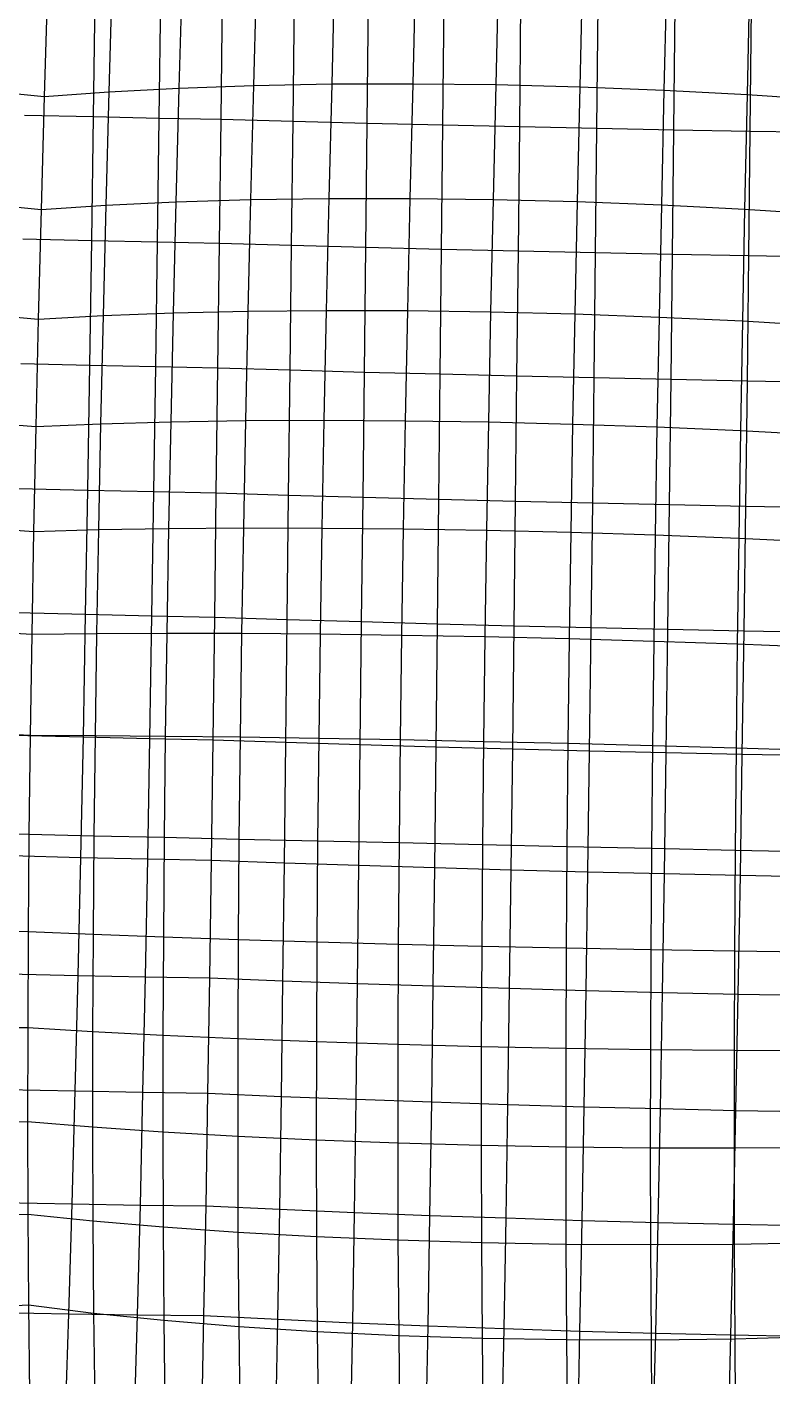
# Model space of a CAD drawing. Extents: x -429 to 429, y -1 to 209.
# Drawn here: x -78.02 to -57.62, y 36.81 to 73.77 of the extents above; entities that cross this region are included whole.
import ezdxf

# ---------------------------------------------------------------- set-up
doc = ezdxf.new("R2010")
doc.units = 0

msp = doc.modelspace()

# ---------------------------------------------------------------- linework, layer by layer
at = {"layer": 'default', "color": 5, "linetype": 'CONTINUOUS'}
for p, q in [((-69.593, 75.411, -20.456), (-69.678, 72.206, -20.901)), ((-67.375, 75.422, -21.08), (-67.457, 72.212, -21.526)), ((-65.104, 75.398, -21.468), (-65.184, 72.186, -21.914)), ((-77.459, 75.026, -15.786), (-77.55, 71.857, -16.224)), ((-77.459, 75.026, -15.786), (-77.55, 71.857, -16.224)), ((-75.689, 75.172, -17.256), (-75.779, 71.991, -17.696)), ((-73.774, 75.285, -18.534), (-73.862, 72.094, -18.976)), ((-71.734, 75.365, -19.604), (-71.821, 72.166, -20.048)), ((-62.806, 75.339, -21.617), (-62.883, 72.127, -22.063)), ((-60.506, 75.246, -21.524), (-60.581, 72.036, -21.971)), ((-58.231, 75.121, -21.191), (-58.302, 71.914, -21.637)), ((-79.633, 72.076, -17.142), (-77.55, 71.857, -16.224)), ((-75.779, 71.991, -17.696), (-73.862, 72.094, -18.976)), ((-73.862, 72.094, -18.976), (-73.944, 68.978, -19.376)), ((-73.862, 72.094, -18.976), (-71.821, 72.166, -20.048)), ((-71.821, 72.166, -20.048), (-71.901, 69.039, -20.45)), ((-71.821, 72.166, -20.048), (-69.678, 72.206, -20.901)), ((-69.678, 72.206, -20.901), (-69.756, 69.07, -21.305)), ((-69.678, 72.206, -20.901), (-67.457, 72.212, -21.526)), ((-67.457, 72.212, -21.526), (-67.534, 69.071, -21.93)), ((-67.457, 72.212, -21.526), (-65.184, 72.186, -21.914)), ((-65.184, 72.186, -21.914), (-65.258, 69.042, -22.32)), ((-65.184, 72.186, -21.914), (-62.883, 72.127, -22.063)), ((-62.883, 72.127, -22.063), (-62.955, 68.983, -22.469)), ((-62.883, 72.127, -22.063), (-60.581, 72.036, -21.971)), ((-77.55, 71.857, -16.224), (-77.636, 68.769, -16.619)), ((-77.55, 71.857, -16.224), (-77.636, 68.769, -16.619)), ((-77.55, 71.857, -16.224), (-75.779, 71.991, -17.696)), ((-75.779, 71.991, -17.696), (-75.863, 68.887, -18.094)), ((-60.581, 72.036, -21.971), (-60.65, 68.895, -22.376)), ((-60.581, 72.036, -21.971), (-58.302, 71.914, -21.637)), ((-58.302, 71.914, -21.637), (-58.369, 68.779, -22.042)), ((-58.302, 71.914, -21.637), (-56.073, 71.762, -21.067)), ((-79.721, 68.976, -17.539), (-77.636, 68.769, -16.619)), ((-77.636, 68.769, -16.619), (-77.713, 65.759, -16.964)), ((-77.636, 68.769, -16.619), (-77.713, 65.759, -16.964)), ((-77.636, 68.769, -16.619), (-75.863, 68.887, -18.094)), ((-75.863, 68.887, -18.094), (-75.939, 65.858, -18.442)), ((-75.863, 68.887, -18.094), (-73.944, 68.978, -19.376)), ((-73.944, 68.978, -19.376), (-74.019, 65.932, -19.726)), ((-73.944, 68.978, -19.376), (-71.901, 69.039, -20.45)), ((-71.901, 69.039, -20.45), (-71.975, 65.98, -20.802)), ((-71.901, 69.039, -20.45), (-69.756, 69.07, -21.305)), ((-69.756, 69.07, -21.305), (-69.828, 66.001, -21.659)), ((-69.756, 69.07, -21.305), (-67.534, 69.071, -21.93)), ((-67.534, 69.071, -21.93), (-67.604, 65.995, -22.285)), ((-67.534, 69.071, -21.93), (-65.258, 69.042, -22.32)), ((-65.258, 69.042, -22.32), (-65.326, 65.963, -22.675)), ((-65.258, 69.042, -22.32), (-62.955, 68.983, -22.469)), ((-62.955, 68.983, -22.469), (-63.021, 65.905, -22.825)), ((-62.955, 68.983, -22.469), (-60.65, 68.895, -22.376)), ((-60.65, 68.895, -22.376), (-60.713, 65.821, -22.731)), ((-60.65, 68.895, -22.376), (-58.369, 68.779, -22.042)), ((-58.369, 68.779, -22.042), (-58.429, 65.712, -22.396)), ((-58.369, 68.779, -22.042), (-56.137, 68.635, -21.47)), ((-79.802, 65.95, -17.886), (-77.713, 65.759, -16.964)), ((-77.713, 65.759, -16.964), (-75.939, 65.858, -18.442)), ((-75.939, 65.858, -18.442), (-76.007, 62.898, -18.733)), ((-75.939, 65.858, -18.442), (-74.019, 65.932, -19.726)), ((-74.019, 65.932, -19.726), (-74.086, 62.952, -20.02)), ((-74.019, 65.932, -19.726), (-71.975, 65.98, -20.802)), ((-71.975, 65.98, -20.802), (-72.04, 62.984, -21.098)), ((-71.975, 65.98, -20.802), (-69.828, 66.001, -21.659)), ((-69.828, 66.001, -21.659), (-69.892, 62.993, -21.956)), ((-69.828, 66.001, -21.659), (-67.604, 65.995, -22.285)), ((-67.604, 65.995, -22.285), (-67.666, 62.98, -22.584)), ((-67.604, 65.995, -22.285), (-65.326, 65.963, -22.675)), ((-65.326, 65.963, -22.675), (-65.387, 62.945, -22.974)), ((-65.326, 65.963, -22.675), (-63.021, 65.905, -22.825)), ((-63.021, 65.905, -22.825), (-63.079, 62.887, -23.124)), ((-63.021, 65.905, -22.825), (-60.713, 65.821, -22.731)), ((-60.713, 65.821, -22.731), (-60.77, 62.808, -23.03)), ((-60.713, 65.821, -22.731), (-58.429, 65.712, -22.396)), ((-77.713, 65.759, -16.964), (-77.782, 62.822, -17.252)), ((-77.713, 65.759, -16.964), (-77.782, 62.822, -17.252)), ((-58.429, 65.712, -22.396), (-58.483, 62.708, -22.694)), ((-58.429, 65.712, -22.396), (-56.195, 65.579, -21.823)), ((-79.874, 62.992, -18.177), (-77.782, 62.822, -17.252)), ((-77.782, 62.822, -17.252), (-77.842, 59.948, -17.481)), ((-77.782, 62.822, -17.252), (-77.842, 59.948, -17.481)), ((-77.782, 62.822, -17.252), (-76.007, 62.898, -18.733)), ((-76.007, 62.898, -18.733), (-76.067, 59.998, -18.964)), ((-76.007, 62.898, -18.733), (-74.086, 62.952, -20.02)), ((-74.086, 62.952, -20.02), (-74.144, 60.03, -20.253)), ((-74.086, 62.952, -20.02), (-72.04, 62.984, -21.098)), ((-72.04, 62.984, -21.098), (-72.097, 60.045, -21.334)), ((-72.04, 62.984, -21.098), (-69.892, 62.993, -21.956)), ((-69.892, 62.993, -21.956), (-69.948, 60.041, -22.193)), ((-69.892, 62.993, -21.956), (-67.666, 62.98, -22.584)), ((-67.666, 62.98, -22.584), (-67.72, 60.02, -22.821)), ((-67.666, 62.98, -22.584), (-65.387, 62.945, -22.974)), ((-65.387, 62.945, -22.974), (-65.439, 59.981, -23.212)), ((-65.387, 62.945, -22.974), (-63.079, 62.887, -23.124)), ((-63.079, 62.887, -23.124), (-63.13, 59.924, -23.362)), ((-63.079, 62.887, -23.124), (-60.77, 62.808, -23.03)), ((-60.77, 62.808, -23.03), (-60.819, 59.851, -23.267)), ((-60.77, 62.808, -23.03), (-58.483, 62.708, -22.694)), ((-58.483, 62.708, -22.694), (-58.531, 59.762, -22.93)), ((-58.483, 62.708, -22.694), (-56.246, 62.589, -22.119)), ((-79.937, 60.095, -18.408), (-77.842, 59.948, -17.481)), ((-77.842, 59.948, -17.481), (-77.893, 57.132, -17.647)), ((-77.842, 59.948, -17.481), (-77.893, 57.132, -17.647)), ((-77.842, 59.948, -17.481), (-76.067, 59.998, -18.964)), ((-76.067, 59.998, -18.964), (-76.117, 57.153, -19.132)), ((-76.067, 59.998, -18.964), (-74.144, 60.03, -20.253)), ((-74.144, 60.03, -20.253), (-74.194, 57.162, -20.423)), ((-74.144, 60.03, -20.253), (-72.097, 60.045, -21.334)), ((-72.097, 60.045, -21.334), (-72.146, 57.157, -21.505)), ((-72.097, 60.045, -21.334), (-69.948, 60.041, -22.193)), ((-69.948, 60.041, -22.193), (-69.995, 57.139, -22.365)), ((-69.948, 60.041, -22.193), (-67.72, 60.02, -22.821)), ((-67.72, 60.02, -22.821), (-67.766, 57.109, -22.994)), ((-67.72, 60.02, -22.821), (-65.439, 59.981, -23.212)), ((-65.439, 59.981, -23.212), (-65.484, 57.066, -23.386)), ((-65.439, 59.981, -23.212), (-63.13, 59.924, -23.362)), ((-63.13, 59.924, -23.362), (-63.174, 57.011, -23.535)), ((-63.13, 59.924, -23.362), (-60.819, 59.851, -23.267)), ((-60.819, 59.851, -23.267), (-60.86, 56.944, -23.44)), ((-60.819, 59.851, -23.267), (-58.531, 59.762, -22.93)), ((-58.531, 59.762, -22.93), (-58.571, 56.867, -23.103)), ((-58.531, 59.762, -22.93), (-56.291, 59.658, -22.355)), ((-79.99, 57.253, -18.575), (-77.893, 57.132, -17.647)), ((-77.893, 57.132, -17.647), (-77.935, 54.368, -17.748)), ((-77.893, 57.132, -17.647), (-77.935, 54.368, -17.748)), ((-77.893, 57.132, -17.647), (-76.117, 57.153, -19.132)), ((-76.117, 57.153, -19.132), (-76.158, 54.359, -19.235)), ((-76.117, 57.153, -19.132), (-74.194, 57.162, -20.423)), ((-74.194, 57.162, -20.423), (-74.234, 54.342, -20.527)), ((-74.194, 57.162, -20.423), (-72.146, 57.157, -21.505)), ((-72.146, 57.157, -21.505), (-72.185, 54.317, -21.61)), ((-72.146, 57.157, -21.505), (-69.995, 57.139, -22.365)), ((-69.995, 57.139, -22.365), (-70.034, 54.284, -22.471)), ((-69.995, 57.139, -22.365), (-67.766, 57.109, -22.994)), ((-67.766, 57.109, -22.994), (-67.804, 54.244, -23.101)), ((-67.766, 57.109, -22.994), (-65.484, 57.066, -23.386)), ((-65.484, 57.066, -23.386), (-65.521, 54.197, -23.492)), ((-65.484, 57.066, -23.386), (-63.174, 57.011, -23.535)), ((-63.174, 57.011, -23.535), (-63.209, 54.143, -23.642)), ((-63.174, 57.011, -23.535), (-60.86, 56.944, -23.44)), ((-60.86, 56.944, -23.44), (-60.895, 54.084, -23.547)), ((-60.86, 56.944, -23.44), (-58.571, 56.867, -23.103)), ((-58.571, 56.867, -23.103), (-58.603, 54.019, -23.209)), ((-58.571, 56.867, -23.103), (-56.329, 56.78, -22.526)), ((-80.033, 54.461, -18.678), (-77.935, 54.368, -17.748)), ((-77.935, 54.368, -17.748), (-77.967, 51.653, -17.783)), ((-77.935, 54.368, -17.748), (-77.967, 51.653, -17.783)), ((-77.935, 54.368, -17.748), (-76.158, 54.359, -19.235)), ((-76.158, 54.359, -19.235), (-76.19, 51.612, -19.271)), ((-76.158, 54.359, -19.235), (-74.234, 54.342, -20.527)), ((-74.234, 54.342, -20.527), (-74.265, 51.568, -20.564)), ((-74.234, 54.342, -20.527), (-72.185, 54.317, -21.61)), ((-72.185, 54.317, -21.61), (-72.216, 51.521, -21.647)), ((-72.185, 54.317, -21.61), (-70.034, 54.284, -22.471)), ((-70.034, 54.284, -22.471), (-70.064, 51.472, -22.508)), ((-70.034, 54.284, -22.471), (-67.804, 54.244, -23.101)), ((-67.804, 54.244, -23.101), (-67.834, 51.422, -23.138)), ((-67.804, 54.244, -23.101), (-65.521, 54.197, -23.492)), ((-65.521, 54.197, -23.492), (-65.549, 51.371, -23.53)), ((-65.521, 54.197, -23.492), (-63.209, 54.143, -23.642)), ((-63.209, 54.143, -23.642), (-63.237, 51.319, -23.679)), ((-63.209, 54.143, -23.642), (-60.895, 54.084, -23.547)), ((-60.895, 54.084, -23.547), (-60.921, 51.268, -23.584)), ((-60.895, 54.084, -23.547), (-58.603, 54.019, -23.209)), ((-58.603, 54.019, -23.209), (-58.629, 51.217, -23.246)), ((-58.603, 54.019, -23.209), (-56.36, 53.95, -22.631)), ((-80.067, 51.717, -18.713), (-77.967, 51.653, -17.783)), ((-77.967, 51.653, -17.783), (-77.99, 48.986, -17.751)), ((-77.967, 51.653, -17.783), (-77.99, 48.986, -17.751)), ((-77.967, 51.653, -17.783), (-76.19, 51.612, -19.271)), ((-76.19, 51.612, -19.271), (-76.212, 48.911, -19.238)), ((-76.19, 51.612, -19.271), (-74.265, 51.568, -20.564)), ((-74.265, 51.568, -20.564), (-74.287, 48.838, -20.531)), ((-74.265, 51.568, -20.564), (-72.216, 51.521, -21.647)), ((-72.216, 51.521, -21.647), (-72.237, 48.768, -21.614)), ((-72.216, 51.521, -21.647), (-70.064, 51.472, -22.508)), ((-70.064, 51.472, -22.508), (-70.085, 48.703, -22.475)), ((-70.064, 51.472, -22.508), (-67.834, 51.422, -23.138)), ((-67.834, 51.422, -23.138), (-67.854, 48.642, -23.105)), ((-67.834, 51.422, -23.138), (-65.549, 51.371, -23.53)), ((-65.549, 51.371, -23.53), (-65.569, 48.586, -23.497)), ((-65.549, 51.371, -23.53), (-63.237, 51.319, -23.679)), ((-63.237, 51.319, -23.679), (-63.256, 48.537, -23.646)), ((-63.237, 51.319, -23.679), (-60.921, 51.268, -23.584)), ((-60.921, 51.268, -23.584), (-60.94, 48.493, -23.551)), ((-60.921, 51.268, -23.584), (-58.629, 51.217, -23.246)), ((-58.629, 51.217, -23.246), (-58.646, 48.457, -23.213)), ((-58.629, 51.217, -23.246), (-56.385, 51.168, -22.668)), ((-80.09, 49.018, -18.681), (-77.99, 48.986, -17.751)), ((-77.99, 48.986, -17.751), (-78.002, 46.363, -17.649)), ((-77.99, 48.986, -17.751), (-78.002, 46.363, -17.649)), ((-77.99, 48.986, -17.751), (-76.212, 48.911, -19.238)), ((-76.212, 48.911, -19.238), (-76.224, 46.252, -19.136)), ((-76.212, 48.911, -19.238), (-74.287, 48.838, -20.531)), ((-74.287, 48.838, -20.531), (-74.299, 46.15, -20.427)), ((-74.287, 48.838, -20.531), (-72.237, 48.768, -21.614)), ((-72.237, 48.768, -21.614), (-72.249, 46.056, -21.509)), ((-72.237, 48.768, -21.614), (-70.085, 48.703, -22.475)), ((-70.085, 48.703, -22.475), (-70.097, 45.973, -22.37)), ((-70.085, 48.703, -22.475), (-67.854, 48.642, -23.105)), ((-67.854, 48.642, -23.105), (-67.866, 45.901, -22.999)), ((-67.854, 48.642, -23.105), (-65.569, 48.586, -23.497)), ((-65.569, 48.586, -23.497), (-65.581, 45.841, -23.391)), ((-65.569, 48.586, -23.497), (-63.256, 48.537, -23.646)), ((-63.256, 48.537, -23.646), (-63.267, 45.794, -23.54)), ((-63.256, 48.537, -23.646), (-60.94, 48.493, -23.551)), ((-60.94, 48.493, -23.551), (-60.95, 45.759, -23.446)), ((-60.94, 48.493, -23.551), (-58.646, 48.457, -23.213)), ((-58.646, 48.457, -23.213), (-58.656, 45.739, -23.108)), ((-58.646, 48.457, -23.213), (-56.401, 48.429, -22.635)), ((-80.103, 46.362, -18.578), (-78.002, 46.363, -17.649)), ((-78.002, 46.363, -17.649), (-78.004, 43.784, -17.478)), ((-78.002, 46.363, -17.649), (-78.004, 43.784, -17.478)), ((-78.002, 46.363, -17.649), (-76.224, 46.252, -19.136)), ((-76.224, 46.252, -19.136), (-76.227, 43.637, -18.963)), ((-76.224, 46.252, -19.136), (-74.299, 46.15, -20.427)), ((-74.299, 46.15, -20.427), (-74.302, 43.503, -20.252)), ((-74.299, 46.15, -20.427), (-72.249, 46.056, -21.509)), ((-72.249, 46.056, -21.509), (-72.252, 43.385, -21.332)), ((-72.249, 46.056, -21.509), (-70.097, 45.973, -22.37)), ((-70.097, 45.973, -22.37), (-70.099, 43.284, -22.191)), ((-70.097, 45.973, -22.37), (-67.866, 45.901, -22.999)), ((-67.866, 45.901, -22.999), (-67.868, 43.2, -22.82)), ((-67.866, 45.901, -22.999), (-65.581, 45.841, -23.391)), ((-65.581, 45.841, -23.391), (-65.583, 43.136, -23.212)), ((-65.581, 45.841, -23.391), (-63.267, 45.794, -23.54)), ((-63.267, 45.794, -23.54), (-63.269, 43.091, -23.361)), ((-63.267, 45.794, -23.54), (-60.95, 45.759, -23.446)), ((-60.95, 45.759, -23.446), (-60.953, 43.066, -23.267)), ((-60.95, 45.759, -23.446), (-58.656, 45.739, -23.108)), ((-58.656, 45.739, -23.108), (-58.659, 43.061, -22.93)), ((-58.656, 45.739, -23.108), (-56.411, 45.732, -22.531)), ((-80.106, 43.749, -18.405), (-78.004, 43.784, -17.478)), ((-78.004, 43.784, -17.478), (-76.227, 43.637, -18.963)), ((-78.004, 43.784, -17.478), (-77.997, 41.25, -17.238)), ((-78.004, 43.784, -17.478), (-77.997, 41.25, -17.238)), ((-76.227, 43.637, -18.963), (-74.302, 43.503, -20.252)), ((-76.227, 43.637, -18.963), (-76.219, 41.064, -18.718)), ((-74.302, 43.503, -20.252), (-72.252, 43.385, -21.332)), ((-74.302, 43.503, -20.252), (-74.295, 40.899, -20.004)), ((-72.252, 43.385, -21.332), (-70.099, 43.284, -22.191)), ((-72.252, 43.385, -21.332), (-72.245, 40.755, -21.082)), ((-70.099, 43.284, -22.191), (-67.868, 43.2, -22.82)), ((-70.099, 43.284, -22.191), (-70.093, 40.635, -21.939)), ((-67.868, 43.2, -22.82), (-65.583, 43.136, -23.212)), ((-67.868, 43.2, -22.82), (-67.862, 40.54, -22.567)), ((-65.583, 43.136, -23.212), (-63.269, 43.091, -23.361)), ((-65.583, 43.136, -23.212), (-65.577, 40.471, -22.957)), ((-63.269, 43.091, -23.361), (-60.953, 43.066, -23.267)), ((-63.269, 43.091, -23.361), (-63.263, 40.428, -23.107)), ((-60.953, 43.066, -23.267), (-58.659, 43.061, -22.93)), ((-60.953, 43.066, -23.267), (-60.947, 40.413, -23.014)), ((-58.659, 43.061, -22.93), (-56.413, 43.077, -22.355)), ((-58.659, 43.061, -22.93), (-58.653, 40.425, -22.679)), ((-80.098, 41.179, -18.161), (-77.997, 41.25, -17.238)), ((-77.997, 41.25, -17.238), (-76.219, 41.064, -18.718)), ((-77.997, 41.25, -17.238), (-77.979, 38.759, -16.926)), ((-77.997, 41.25, -17.238), (-77.979, 38.759, -16.926)), ((-76.219, 41.064, -18.718), (-74.295, 40.899, -20.004)), ((-76.219, 41.064, -18.718), (-76.199, 38.535, -18.396)), ((-74.295, 40.899, -20.004), (-72.245, 40.755, -21.082)), ((-74.295, 40.899, -20.004), (-74.274, 38.338, -19.674)), ((-72.245, 40.755, -21.082), (-70.093, 40.635, -21.939)), ((-72.245, 40.755, -21.082), (-72.224, 38.169, -20.745)), ((-70.093, 40.635, -21.939), (-67.862, 40.54, -22.567)), ((-70.093, 40.635, -21.939), (-70.072, 38.03, -21.597)), ((-67.862, 40.54, -22.567), (-65.577, 40.471, -22.957)), ((-67.862, 40.54, -22.567), (-67.842, 37.923, -22.221)), ((-65.577, 40.471, -22.957), (-63.263, 40.428, -23.107)), ((-65.577, 40.471, -22.957), (-65.559, 37.849, -22.611)), ((-63.263, 40.428, -23.107), (-60.947, 40.413, -23.014)), ((-63.263, 40.428, -23.107), (-63.247, 37.809, -22.761)), ((-60.947, 40.413, -23.014), (-58.653, 40.425, -22.679)), ((-60.947, 40.413, -23.014), (-60.932, 37.804, -22.67)), ((-58.653, 40.425, -22.679), (-56.408, 40.464, -22.105)), ((-58.653, 40.425, -22.679), (-58.64, 37.832, -22.34)), ((-80.081, 38.652, -17.84), (-77.979, 38.759, -16.926)), ((-77.979, 38.759, -16.926), (-76.199, 38.535, -18.396)), ((-77.979, 38.759, -16.926), (-77.952, 36.312, -16.545)), ((-77.979, 38.759, -16.926), (-77.952, 36.312, -16.545)), ((-76.199, 38.535, -18.396), (-74.274, 38.338, -19.674)), ((-76.199, 38.535, -18.396), (-76.168, 36.051, -18.002)), ((-74.274, 38.338, -19.674), (-72.224, 38.169, -20.745)), ((-74.274, 38.338, -19.674), (-74.241, 35.822, -19.268)), ((-72.224, 38.169, -20.745), (-70.072, 38.03, -21.597)), ((-72.224, 38.169, -20.745), (-72.191, 35.628, -20.329)), ((-70.072, 38.03, -21.597), (-67.842, 37.923, -22.221)), ((-70.072, 38.03, -21.597), (-70.041, 35.471, -21.174)), ((-67.842, 37.923, -22.221), (-65.559, 37.849, -22.611)), ((-67.842, 37.923, -22.221), (-67.813, 35.352, -21.794)), ((-65.559, 37.849, -22.611), (-63.247, 37.809, -22.761)), ((-65.559, 37.849, -22.611), (-65.532, 35.274, -22.181)), ((-63.247, 37.809, -22.761), (-60.932, 37.804, -22.67)), ((-63.247, 37.809, -22.761), (-63.223, 35.237, -22.332)), ((-60.932, 37.804, -22.67), (-58.64, 37.832, -22.34)), ((-60.932, 37.804, -22.67), (-60.91, 35.24, -22.245)), ((-58.64, 37.832, -22.34), (-56.396, 37.895, -21.773)), ((-58.64, 37.832, -22.34), (-58.621, 35.285, -21.921))]:
    msp.add_line(p, q, dxfattribs=at)
at = {"layer": 'default', "color": 3, "linetype": 'CONTINUOUS'}
for p, q in [((-76.201, 71.309, 21.471), (-76.154, 74.671, 21.531)), ((-74.403, 71.271, 20.374), (-74.359, 74.631, 20.429)), ((-72.708, 71.238, 19.125), (-72.668, 74.596, 19.173)), ((-72.708, 71.238, 19.125), (-72.668, 74.596, 19.173)), ((-70.737, 71.186, 19.891), (-70.699, 74.549, 19.947)), ((-68.706, 71.135, 20.482), (-68.67, 74.503, 20.544)), ((-66.631, 71.085, 20.894), (-66.596, 74.458, 20.961)), ((-64.529, 71.038, 21.123), (-64.495, 74.414, 21.193)), ((-62.416, 70.993, 21.167), (-62.381, 74.372, 21.24)), ((-60.307, 70.951, 21.027), (-60.272, 74.332, 21.1)), ((-58.219, 70.913, 20.703), (-58.183, 74.294, 20.775)), ((-78.088, 71.351, 22.406), (-76.201, 71.309, 21.471)), ((-76.25, 67.916, 21.397), (-76.201, 71.309, 21.471)), ((-76.201, 71.309, 21.471), (-74.403, 71.271, 20.374)), ((-74.45, 67.878, 20.306), (-74.403, 71.271, 20.374)), ((-74.403, 71.271, 20.374), (-72.708, 71.238, 19.125)), ((-72.751, 67.846, 19.064), (-72.708, 71.238, 19.125)), ((-72.751, 67.846, 19.064), (-72.708, 71.238, 19.125)), ((-72.708, 71.238, 19.125), (-70.737, 71.186, 19.891)), ((-70.776, 67.79, 19.822), (-70.737, 71.186, 19.891)), ((-70.737, 71.186, 19.891), (-68.706, 71.135, 20.482)), ((-68.743, 67.735, 20.407), (-68.706, 71.135, 20.482)), ((-68.706, 71.135, 20.482), (-66.631, 71.085, 20.894)), ((-66.668, 67.683, 20.814), (-66.631, 71.085, 20.894)), ((-66.631, 71.085, 20.894), (-64.529, 71.038, 21.123)), ((-64.566, 67.634, 21.039), (-64.529, 71.038, 21.123)), ((-64.529, 71.038, 21.123), (-62.416, 70.993, 21.167)), ((-62.452, 67.587, 21.081), (-62.416, 70.993, 21.167)), ((-62.416, 70.993, 21.167), (-60.307, 70.951, 21.027)), ((-60.344, 67.544, 20.94), (-60.307, 70.951, 21.027)), ((-60.307, 70.951, 21.027), (-58.219, 70.913, 20.703)), ((-58.256, 67.504, 20.617), (-58.219, 70.913, 20.703)), ((-58.219, 70.913, 20.703), (-56.167, 70.878, 20.198)), ((-78.139, 67.959, 22.328), (-76.25, 67.916, 21.397)), ((-76.3, 64.501, 21.32), (-76.25, 67.916, 21.397)), ((-76.25, 67.916, 21.397), (-74.45, 67.878, 20.306)), ((-74.497, 64.461, 20.235), (-74.45, 67.878, 20.306)), ((-74.45, 67.878, 20.306), (-72.751, 67.846, 19.064)), ((-72.794, 64.427, 18.999), (-72.751, 67.846, 19.064)), ((-72.794, 64.427, 18.999), (-72.751, 67.846, 19.064)), ((-72.751, 67.846, 19.064), (-70.776, 67.79, 19.822)), ((-70.816, 64.37, 19.75), (-70.776, 67.79, 19.822)), ((-70.776, 67.79, 19.822), (-68.743, 67.735, 20.407)), ((-68.782, 64.314, 20.328), (-68.743, 67.735, 20.407)), ((-68.743, 67.735, 20.407), (-66.668, 67.683, 20.814)), ((-66.706, 64.26, 20.73), (-66.668, 67.683, 20.814)), ((-66.668, 67.683, 20.814), (-64.566, 67.634, 21.039)), ((-64.603, 64.209, 20.951), (-64.566, 67.634, 21.039)), ((-64.566, 67.634, 21.039), (-62.452, 67.587, 21.081)), ((-62.49, 64.161, 20.992), (-62.452, 67.587, 21.081)), ((-62.452, 67.587, 21.081), (-60.344, 67.544, 20.94)), ((-60.382, 64.116, 20.85), (-60.344, 67.544, 20.94)), ((-60.344, 67.544, 20.94), (-58.256, 67.504, 20.617)), ((-58.294, 64.075, 20.528), (-58.256, 67.504, 20.617)), ((-58.256, 67.504, 20.617), (-56.204, 67.468, 20.114)), ((-78.191, 64.546, 22.245), (-76.3, 64.501, 21.32)), ((-76.356, 61.08, 21.232), (-76.3, 64.501, 21.32)), ((-76.3, 64.501, 21.32), (-74.497, 64.461, 20.235)), ((-74.548, 61.038, 20.158), (-74.497, 64.461, 20.235)), ((-74.497, 64.461, 20.235), (-72.794, 64.427, 18.999)), ((-72.837, 61.002, 18.935), (-72.794, 64.427, 18.999)), ((-72.837, 61.002, 18.935), (-72.794, 64.427, 18.999)), ((-72.794, 64.427, 18.999), (-70.816, 64.37, 19.75)), ((-70.856, 60.943, 19.672), (-70.816, 64.37, 19.75)), ((-70.816, 64.37, 19.75), (-68.782, 64.314, 20.328)), ((-68.82, 60.886, 20.238), (-68.782, 64.314, 20.328)), ((-68.782, 64.314, 20.328), (-66.706, 64.26, 20.73)), ((-66.744, 60.832, 20.63), (-66.706, 64.26, 20.73)), ((-66.706, 64.26, 20.73), (-64.603, 64.209, 20.951)), ((-64.642, 60.779, 20.845), (-64.603, 64.209, 20.951)), ((-64.603, 64.209, 20.951), (-62.49, 64.161, 20.992)), ((-62.53, 60.73, 20.881), (-62.49, 64.161, 20.992)), ((-62.49, 64.161, 20.992), (-60.382, 64.116, 20.85)), ((-60.424, 60.684, 20.738), (-60.382, 64.116, 20.85)), ((-60.382, 64.116, 20.85), (-58.294, 64.075, 20.528)), ((-58.337, 60.641, 20.417), (-58.294, 64.075, 20.528)), ((-58.294, 64.075, 20.528), (-56.242, 64.038, 20.027)), ((-78.25, 61.127, 22.148), (-76.356, 61.08, 21.232)), ((-76.416, 57.677, 21.133), (-76.356, 61.08, 21.232)), ((-76.356, 61.08, 21.232), (-74.548, 61.038, 20.158)), ((-74.601, 57.634, 20.075), (-74.548, 61.038, 20.158)), ((-74.548, 61.038, 20.158), (-72.837, 61.002, 18.935)), ((-72.88, 57.596, 18.871), (-72.837, 61.002, 18.935)), ((-72.88, 57.596, 18.871), (-72.837, 61.002, 18.935)), ((-72.837, 61.002, 18.935), (-70.856, 60.943, 19.672)), ((-70.894, 57.535, 19.587), (-70.856, 60.943, 19.672)), ((-70.856, 60.943, 19.672), (-68.82, 60.886, 20.238)), ((-68.857, 57.476, 20.136), (-68.82, 60.886, 20.238)), ((-68.82, 60.886, 20.238), (-66.744, 60.832, 20.63)), ((-66.781, 57.42, 20.514), (-66.744, 60.832, 20.63)), ((-66.744, 60.832, 20.63), (-64.642, 60.779, 20.845)), ((-64.681, 57.366, 20.72), (-64.642, 60.779, 20.845)), ((-64.642, 60.779, 20.845), (-62.53, 60.73, 20.881)), ((-62.572, 57.315, 20.75), (-62.53, 60.73, 20.881)), ((-62.53, 60.73, 20.881), (-60.424, 60.684, 20.738)), ((-60.468, 57.267, 20.605), (-60.424, 60.684, 20.738)), ((-60.424, 60.684, 20.738), (-58.337, 60.641, 20.417)), ((-58.384, 57.223, 20.287), (-58.337, 60.641, 20.417)), ((-58.337, 60.641, 20.417), (-56.286, 60.602, 19.921)), ((-78.313, 57.726, 22.036), (-76.416, 57.677, 21.133)), ((-76.478, 54.317, 21.022), (-76.416, 57.677, 21.133)), ((-76.416, 57.677, 21.133), (-74.601, 57.634, 20.075)), ((-74.656, 54.274, 19.983), (-74.601, 57.634, 20.075)), ((-74.601, 57.634, 20.075), (-72.88, 57.596, 18.871)), ((-72.923, 54.237, 18.8), (-72.88, 57.596, 18.871)), ((-72.923, 54.237, 18.8), (-72.88, 57.596, 18.871)), ((-72.88, 57.596, 18.871), (-70.894, 57.535, 19.587)), ((-70.933, 54.172, 19.493), (-70.894, 57.535, 19.587)), ((-70.894, 57.535, 19.587), (-68.857, 57.476, 20.136)), ((-68.894, 54.11, 20.022), (-68.857, 57.476, 20.136)), ((-68.857, 57.476, 20.136), (-66.781, 57.42, 20.514)), ((-66.818, 54.05, 20.385), (-66.781, 57.42, 20.514)), ((-66.781, 57.42, 20.514), (-64.681, 57.366, 20.72)), ((-64.721, 53.994, 20.579), (-64.681, 57.366, 20.72)), ((-64.681, 57.366, 20.72), (-62.572, 57.315, 20.75)), ((-62.615, 53.941, 20.603), (-62.572, 57.315, 20.75)), ((-62.572, 57.315, 20.75), (-60.468, 57.267, 20.605)), ((-60.514, 53.892, 20.456), (-60.468, 57.267, 20.605)), ((-60.468, 57.267, 20.605), (-58.384, 57.223, 20.287)), ((-58.433, 53.847, 20.14), (-58.384, 57.223, 20.287)), ((-58.384, 57.223, 20.287), (-56.334, 57.184, 19.797)), ((-78.379, 54.366, 21.91), (-76.478, 54.317, 21.022)), ((-76.546, 51.018, 20.888), (-76.478, 54.317, 21.022)), ((-76.478, 54.317, 21.022), (-74.656, 54.274, 19.983)), ((-74.714, 50.976, 19.872), (-74.656, 54.274, 19.983)), ((-74.656, 54.274, 19.983), (-72.923, 54.237, 18.8)), ((-72.968, 50.941, 18.717), (-72.923, 54.237, 18.8)), ((-72.968, 50.941, 18.717), (-72.923, 54.237, 18.8)), ((-72.923, 54.237, 18.8), (-70.933, 54.172, 19.493)), ((-70.972, 50.871, 19.379), (-70.933, 54.172, 19.493)), ((-70.933, 54.172, 19.493), (-68.894, 54.11, 20.022)), ((-68.931, 50.804, 19.883), (-68.894, 54.11, 20.022)), ((-68.894, 54.11, 20.022), (-66.818, 54.05, 20.385)), ((-66.857, 50.74, 20.227), (-66.818, 54.05, 20.385)), ((-66.818, 54.05, 20.385), (-64.721, 53.994, 20.579)), ((-64.762, 50.68, 20.407), (-64.721, 53.994, 20.579)), ((-64.721, 53.994, 20.579), (-62.615, 53.941, 20.603)), ((-62.66, 50.625, 20.422), (-62.615, 53.941, 20.603)), ((-62.615, 53.941, 20.603), (-60.514, 53.892, 20.456)), ((-60.564, 50.574, 20.273), (-60.514, 53.892, 20.456)), ((-60.514, 53.892, 20.456), (-58.433, 53.847, 20.14)), ((-58.486, 50.528, 19.961), (-58.433, 53.847, 20.14)), ((-58.433, 53.847, 20.14), (-56.384, 53.806, 19.657)), ((-78.451, 51.066, 21.757), (-76.546, 51.018, 20.888)), ((-76.622, 47.786, 20.714), (-76.546, 51.018, 20.888)), ((-76.546, 51.018, 20.888), (-74.714, 50.976, 19.872)), ((-74.779, 47.747, 19.73), (-74.714, 50.976, 19.872)), ((-74.714, 50.976, 19.872), (-72.968, 50.941, 18.717)), ((-73.015, 47.716, 18.612), (-72.968, 50.941, 18.717)), ((-73.015, 47.716, 18.612), (-72.968, 50.941, 18.717)), ((-72.968, 50.941, 18.717), (-70.972, 50.871, 19.379)), ((-71.012, 47.638, 19.234), (-70.972, 50.871, 19.379)), ((-70.972, 50.871, 19.379), (-68.931, 50.804, 19.883)), ((-68.969, 47.565, 19.704), (-68.931, 50.804, 19.883)), ((-68.931, 50.804, 19.883), (-66.857, 50.74, 20.227)), ((-66.896, 47.496, 20.021), (-66.857, 50.74, 20.227)), ((-66.857, 50.74, 20.227), (-64.762, 50.68, 20.407)), ((-64.806, 47.432, 20.182), (-64.762, 50.68, 20.407)), ((-64.762, 50.68, 20.407), (-62.66, 50.625, 20.422)), ((-62.71, 47.374, 20.186), (-62.66, 50.625, 20.422)), ((-62.66, 50.625, 20.422), (-60.564, 50.574, 20.273)), ((-60.619, 47.322, 20.034), (-60.564, 50.574, 20.273)), ((-60.564, 50.574, 20.273), (-58.486, 50.528, 19.961)), ((-58.546, 47.275, 19.726), (-58.486, 50.528, 19.961)), ((-58.486, 50.528, 19.961), (-56.439, 50.487, 19.487)), ((-78.533, 47.832, 21.557), (-76.622, 47.786, 20.714)), ((-76.699, 44.621, 20.515), (-76.622, 47.786, 20.714)), ((-76.622, 47.786, 20.714), (-74.779, 47.747, 19.73)), ((-74.845, 44.586, 19.563), (-74.779, 47.747, 19.73)), ((-74.779, 47.747, 19.73), (-73.015, 47.716, 18.612)), ((-73.065, 44.559, 18.48), (-73.015, 47.716, 18.612)), ((-73.065, 44.559, 18.48), (-73.015, 47.716, 18.612)), ((-73.015, 47.716, 18.612), (-71.012, 47.638, 19.234)), ((-71.056, 44.473, 19.063), (-71.012, 47.638, 19.234)), ((-71.012, 47.638, 19.234), (-68.969, 47.565, 19.704)), ((-69.01, 44.393, 19.501), (-68.969, 47.565, 19.704)), ((-68.969, 47.565, 19.704), (-66.896, 47.496, 20.021)), ((-66.939, 44.319, 19.792), (-66.896, 47.496, 20.021)), ((-66.896, 47.496, 20.021), (-64.806, 47.432, 20.182)), ((-64.853, 44.251, 19.935), (-64.806, 47.432, 20.182)), ((-64.806, 47.432, 20.182), (-62.71, 47.374, 20.186)), ((-62.761, 44.19, 19.929), (-62.71, 47.374, 20.186)), ((-62.71, 47.374, 20.186), (-60.619, 47.322, 20.034)), ((-60.676, 44.136, 19.773), (-60.619, 47.322, 20.034)), ((-60.619, 47.322, 20.034), (-58.546, 47.275, 19.726)), ((-58.607, 44.088, 19.469), (-58.546, 47.275, 19.726)), ((-58.546, 47.275, 19.726), (-56.502, 47.235, 19.264)), ((-78.616, 44.665, 21.334), (-76.699, 44.621, 20.515)), ((-76.782, 41.527, 20.278), (-76.699, 44.621, 20.515)), ((-76.699, 44.621, 20.515), (-74.845, 44.586, 19.563)), ((-74.917, 41.495, 19.36), (-74.845, 44.586, 19.563)), ((-74.845, 44.586, 19.563), (-73.065, 44.559, 18.48)), ((-73.118, 41.473, 18.319), (-73.065, 44.559, 18.48)), ((-73.118, 41.473, 18.319), (-73.065, 44.559, 18.48)), ((-73.065, 44.559, 18.48), (-71.056, 44.473, 19.063)), ((-71.102, 41.379, 18.857), (-71.056, 44.473, 19.063)), ((-71.056, 44.473, 19.063), (-69.01, 44.393, 19.501)), ((-69.055, 41.292, 19.258), (-69.01, 44.393, 19.501)), ((-69.01, 44.393, 19.501), (-66.939, 44.319, 19.792)), ((-66.986, 41.213, 19.52), (-66.939, 44.319, 19.792)), ((-66.939, 44.319, 19.792), (-64.853, 44.251, 19.935)), ((-64.903, 41.141, 19.643), (-64.853, 44.251, 19.935)), ((-64.853, 44.251, 19.935), (-62.761, 44.19, 19.929)), ((-62.817, 41.076, 19.624), (-62.761, 44.19, 19.929)), ((-62.761, 44.19, 19.929), (-60.676, 44.136, 19.773)), ((-60.737, 41.02, 19.465), (-60.676, 44.136, 19.773)), ((-60.676, 44.136, 19.773), (-58.607, 44.088, 19.469)), ((-58.673, 40.973, 19.166), (-58.607, 44.088, 19.469)), ((-58.607, 44.088, 19.469), (-56.565, 44.049, 19.019)), ((-78.705, 41.569, 21.068), (-76.782, 41.527, 20.278)), ((-76.874, 38.514, 19.992), (-76.782, 41.527, 20.278)), ((-76.782, 41.527, 20.278), (-74.917, 41.495, 19.36)), ((-74.995, 38.485, 19.116), (-74.917, 41.495, 19.36)), ((-74.917, 41.495, 19.36), (-73.118, 41.473, 18.319)), ((-73.175, 38.467, 18.124), (-73.118, 41.473, 18.319)), ((-73.175, 38.467, 18.124), (-73.118, 41.473, 18.319)), ((-73.118, 41.473, 18.319), (-71.102, 41.379, 18.857)), ((-71.152, 38.366, 18.609), (-71.102, 41.379, 18.857)), ((-71.102, 41.379, 18.857), (-69.055, 41.292, 19.258)), ((-69.103, 38.272, 18.966), (-69.055, 41.292, 19.258)), ((-69.055, 41.292, 19.258), (-66.986, 41.213, 19.52)), ((-67.036, 38.188, 19.194), (-66.986, 41.213, 19.52)), ((-66.986, 41.213, 19.52), (-64.903, 41.141, 19.643)), ((-64.958, 38.111, 19.291), (-64.903, 41.141, 19.643)), ((-64.903, 41.141, 19.643), (-62.817, 41.076, 19.624)), ((-62.878, 38.044, 19.258), (-62.817, 41.076, 19.624)), ((-62.817, 41.076, 19.624), (-60.737, 41.02, 19.465)), ((-60.805, 37.987, 19.094), (-60.737, 41.02, 19.465)), ((-60.737, 41.02, 19.465), (-58.673, 40.973, 19.166)), ((-58.746, 37.939, 18.801), (-58.673, 40.973, 19.166)), ((-58.673, 40.973, 19.166), (-56.633, 40.934, 18.728)), ((-78.804, 38.554, 20.749), (-76.874, 38.514, 19.992)), ((-76.968, 35.59, 19.67), (-76.874, 38.514, 19.992)), ((-76.874, 38.514, 19.992), (-74.995, 38.485, 19.116)), ((-75.076, 35.564, 18.836), (-74.995, 38.485, 19.116)), ((-74.995, 38.485, 19.116), (-73.175, 38.467, 18.124)), ((-73.235, 35.55, 17.894), (-73.175, 38.467, 18.124)), ((-73.235, 35.55, 17.894), (-73.175, 38.467, 18.124)), ((-73.175, 38.467, 18.124), (-71.152, 38.366, 18.609)), ((-71.207, 35.441, 18.325), (-71.152, 38.366, 18.609)), ((-71.152, 38.366, 18.609), (-69.103, 38.272, 18.966)), ((-69.156, 35.342, 18.638), (-69.103, 38.272, 18.966)), ((-69.103, 38.272, 18.966), (-67.036, 38.188, 19.194)), ((-67.091, 35.252, 18.831), (-67.036, 38.188, 19.194)), ((-67.036, 38.188, 19.194), (-64.958, 38.111, 19.291)), ((-65.018, 35.172, 18.904), (-64.958, 38.111, 19.291)), ((-64.958, 38.111, 19.291), (-62.878, 38.044, 19.258)), ((-62.943, 35.102, 18.856), (-62.878, 38.044, 19.258)), ((-62.878, 38.044, 19.258), (-60.805, 37.987, 19.094)), ((-60.876, 35.043, 18.688), (-60.805, 37.987, 19.094)), ((-60.805, 37.987, 19.094), (-58.746, 37.939, 18.801)), ((-58.821, 34.994, 18.4), (-58.746, 37.939, 18.801)), ((-58.746, 37.939, 18.801), (-56.709, 37.9, 18.379))]:
    msp.add_line(p, q, dxfattribs=at)

doc.saveas('drawing.dxf')
